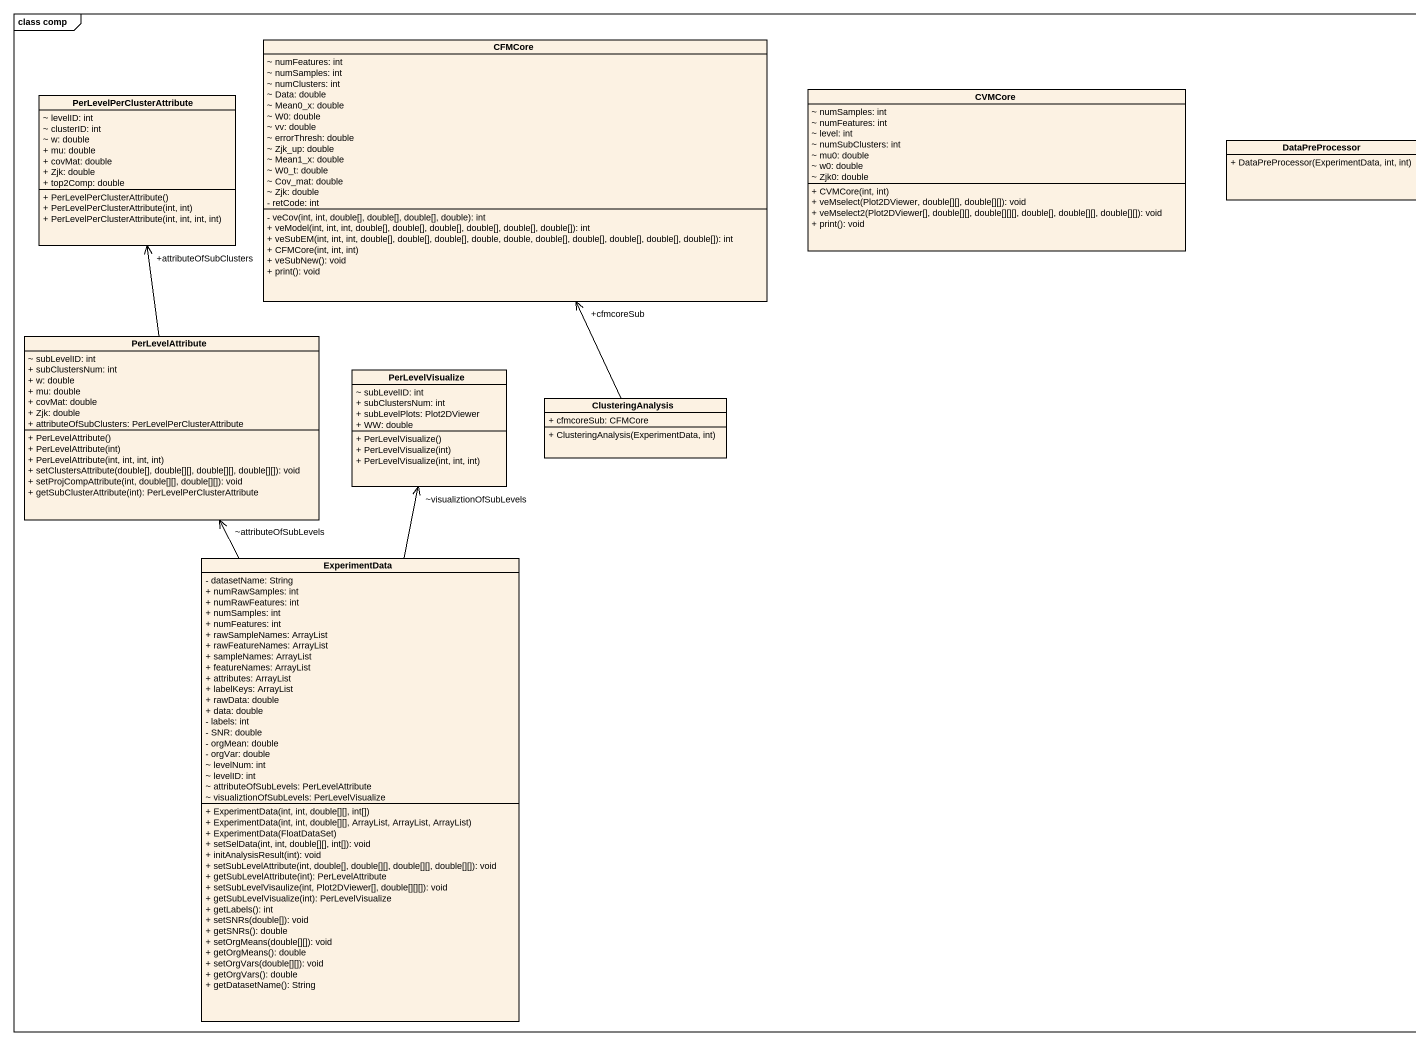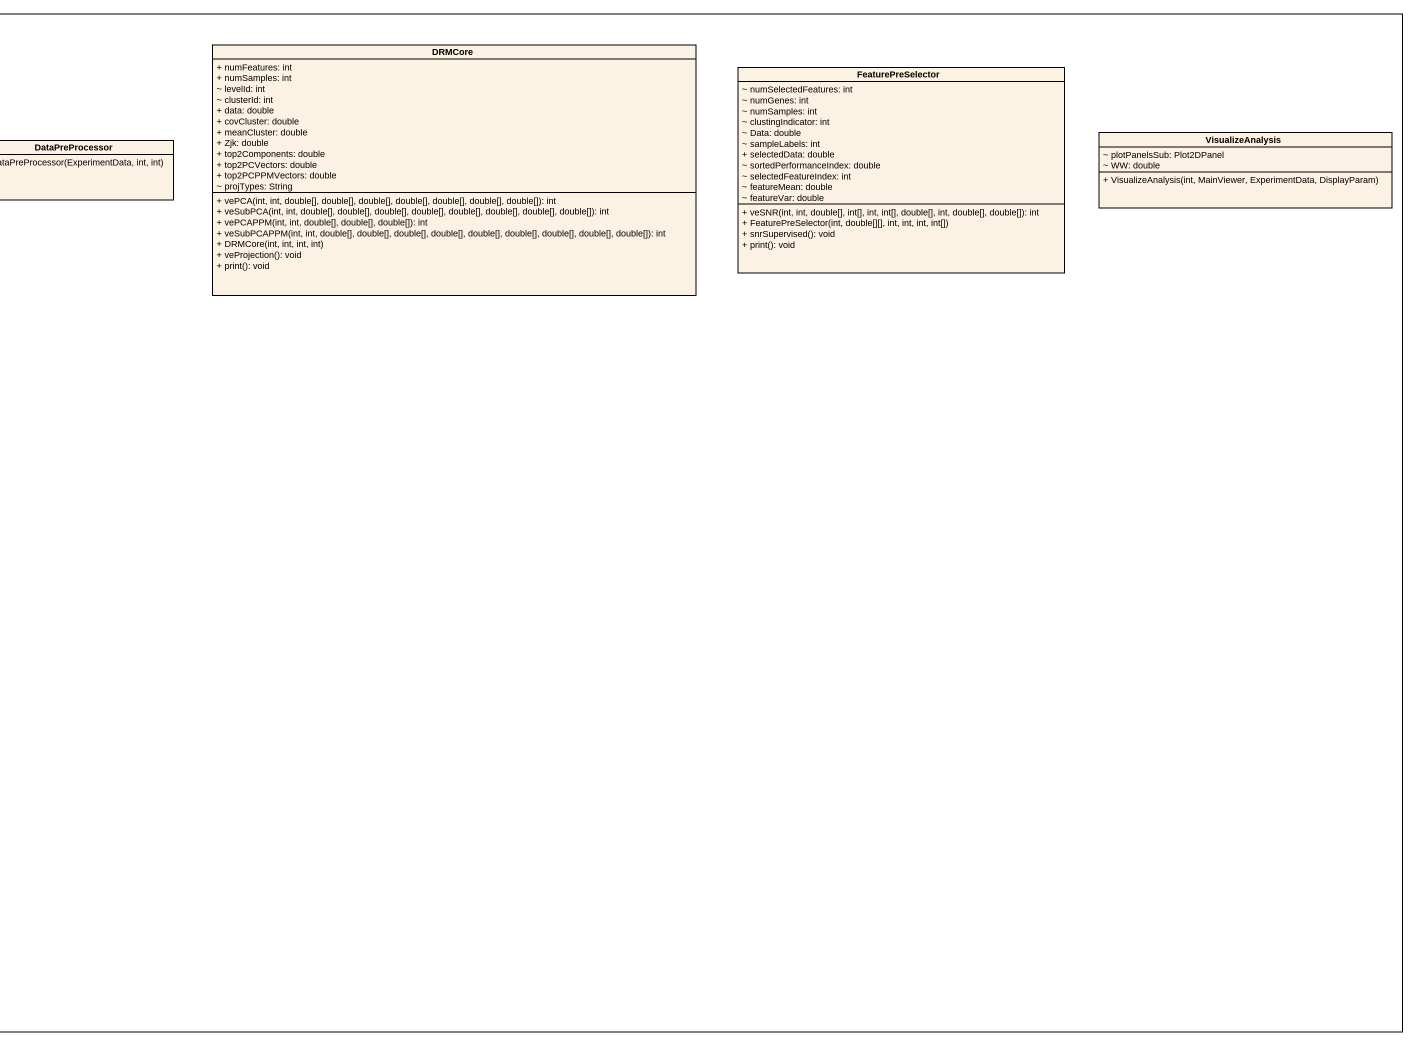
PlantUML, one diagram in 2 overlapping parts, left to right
@startuml
mainframe class comp
hide circle
hide empty members
skinparam classAttributeIconSize 0
class CFMCore {
  ~ numFeatures: int
  ~ numSamples: int
  ~ numClusters: int
  ~ Data: double
  ~ Mean0_x: double
  ~ W0: double
  ~ vv: double
  ~ errorThresh: double
  ~ Zjk_up: double
  ~ Mean1_x: double
  ~ W0_t: double
  ~ Cov_mat: double
  ~ Zjk: double
  - retCode: int
  - veCov(int, int, double[], double[], double[], double): int
  + veModel(int, int, int, double[], double[], double[], double[], double[], double[]): int
  + veSubEM(int, int, int, double[], double[], double[], double, double, double[], double[], double[], double[], double[]): int
  + CFMCore(int, int, int)
  + veSubNew(): void
  + print(): void
}
class DRMCore {
  + numFeatures: int
  + numSamples: int
  ~ levelId: int
  ~ clusterId: int
  + data: double
  + covCluster: double
  + meanCluster: double
  + Zjk: double
  + top2Components: double
  + top2PCVectors: double
  + top2PCPPMVectors: double
  ~ projTypes: String
  + vePCA(int, int, double[], double[], double[], double[], double[], double[], double[]): int
  + veSubPCA(int, int, double[], double[], double[], double[], double[], double[], double[], double[]): int
  + vePCAPPM(int, int, double[], double[], double[]): int
  + veSubPCAPPM(int, int, double[], double[], double[], double[], double[], double[], double[], double[], double[]): int
  + DRMCore(int, int, int, int)
  + veProjection(): void
  + print(): void
}
class FeaturePreSelector {
  ~ numSelectedFeatures: int
  ~ numGenes: int
  ~ numSamples: int
  ~ clustingIndicator: int
  ~ Data: double
  ~ sampleLabels: int
  + selectedData: double
  ~ sortedPerformanceIndex: double
  ~ selectedFeatureIndex: int
  ~ featureMean: double
  ~ featureVar: double
  + veSNR(int, int, double[], int[], int, int[], double[], int, double[], double[]): int
  + FeaturePreSelector(int, double[][], int, int, int, int[])
  + snrSupervised(): void
  + print(): void
}
class PerLevelPerClusterAttribute {
  ~ levelID: int
  ~ clusterID: int
  ~ w: double
  + mu: double
  + covMat: double
  + Zjk: double
  + top2Comp: double
  + PerLevelPerClusterAttribute()
  + PerLevelPerClusterAttribute(int, int)
  + PerLevelPerClusterAttribute(int, int, int, int)
}
class CVMCore {
  ~ numSamples: int
  ~ numFeatures: int
  ~ level: int
  ~ numSubClusters: int
  ~ mu0: double
  ~ w0: double
  ~ Zjk0: double
  + CVMCore(int, int)
  + veMselect(Plot2DViewer, double[][], double[][]): void
  + veMselect2(Plot2DViewer[], double[][], double[][][], double[], double[][], double[][]): void
  + print(): void
}
class DataPreProcessor {
  + DataPreProcessor(ExperimentData, int, int)
}
class VisualizeAnalysis {
  ~ plotPanelsSub: Plot2DPanel
  ~ WW: double
  + VisualizeAnalysis(int, MainViewer, ExperimentData, DisplayParam)
}
class PerLevelAttribute {
  ~ subLevelID: int
  + subClustersNum: int
  + w: double
  + mu: double
  + covMat: double
  + Zjk: double
  + attributeOfSubClusters: PerLevelPerClusterAttribute
  + PerLevelAttribute()
  + PerLevelAttribute(int)
  + PerLevelAttribute(int, int, int, int)
  + setClustersAttribute(double[], double[][], double[][], double[][]): void
  + setProjCompAttribute(int, double[][], double[][]): void
  + getSubClusterAttribute(int): PerLevelPerClusterAttribute
}
class PerLevelVisualize {
  ~ subLevelID: int
  + subClustersNum: int
  + subLevelPlots: Plot2DViewer
  + WW: double
  + PerLevelVisualize()
  + PerLevelVisualize(int)
  + PerLevelVisualize(int, int, int)
}
class ClusteringAnalysis {
  + cfmcoreSub: CFMCore
  + ClusteringAnalysis(ExperimentData, int)
}
class ExperimentData {
  - datasetName: String
  + numRawSamples: int
  + numRawFeatures: int
  + numSamples: int
  + numFeatures: int
  + rawSampleNames: ArrayList
  + rawFeatureNames: ArrayList
  + sampleNames: ArrayList
  + featureNames: ArrayList
  + attributes: ArrayList
  + labelKeys: ArrayList
  + rawData: double
  + data: double
  - labels: int
  - SNR: double
  - orgMean: double
  - orgVar: double
  ~ levelNum: int
  ~ levelID: int
  ~ attributeOfSubLevels: PerLevelAttribute
  ~ visualiztionOfSubLevels: PerLevelVisualize
  + ExperimentData(int, int, double[][], int[])
  + ExperimentData(int, int, double[][], ArrayList, ArrayList, ArrayList)
  + ExperimentData(FloatDataSet)
  + setSelData(int, int, double[][], int[]): void
  + initAnalysisResult(int): void
  + setSubLevelAttribute(int, double[], double[][], double[][], double[][]): void
  + getSubLevelAttribute(int): PerLevelAttribute
  + setSubLevelVisaulize(int, Plot2DViewer[], double[][][]): void
  + getSubLevelVisualize(int): PerLevelVisualize
  + getLabels(): int
  + setSNRs(double[]): void
  + getSNRs(): double
  + setOrgMeans(double[][]): void
  + getOrgMeans(): double
  + setOrgVars(double[][]): void
  + getOrgVars(): double
  + getDatasetName(): String
}
PerLevelAttribute -up-> "+attributeOfSubClusters" PerLevelPerClusterAttribute
ClusteringAnalysis -up-> "+cfmcoreSub" CFMCore
ExperimentData -up-> "~attributeOfSubLevels" PerLevelAttribute
ExperimentData -up-> "~visualiztionOfSubLevels" PerLevelVisualize
@enduml
